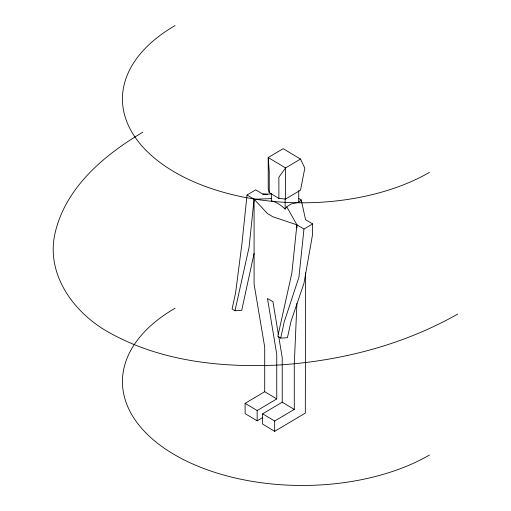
<?xml version="1.0" encoding="UTF-8"?>
<svg xmlns="http://www.w3.org/2000/svg" width="511" height="511" viewBox="0 0 511 511"><rect width="100%" height="100%" fill="white"/><g stroke="black" fill="none" stroke-linecap="round" stroke-linejoin="round"><path stroke-width="0.77" d="M267.457 194.461L262.737 194.084L255.685 189.862L247.03 195.004L241.997 243.147L235.609 292.803L232.083 309.021L234.983 310.752L241.709 310.369L254.088 253.45M247.03 195.004L254.088 199.226L249.055 247.369L234.983 310.752M301.247 202.375L301.247 199.999L298.737 202.254L291.053 204.004L286.78 206.827L296.91 224.84L291.877 272.983L277.805 336.372L280.699 338.103L287.431 337.714L290.957 321.502L303.962 283.286L312.617 234.185L312.617 223.92L305.559 219.698L301.247 199.999L298.513 198.357M312.617 223.92L303.962 229.056L298.929 277.205L284.231 321.885L280.699 338.103M271.36 193.682L271.36 200.829A33.956 19.258 60.9 0 1 285.157 209.088L286.78 206.827M142.754 132.24C103.184 155.58 63.556 189.249 54.358 236.536C47.044 277.326 75.743 314.45 109.993 332.993C160.575 361.079 220.107 367.652 277.071 365.116C339.949 361.258 402.7 345.251 457.715 314.08M300.519 159.055L285.572 167.927L278.878 177.202L278.878 198.421L285.572 199.041L300.519 190.169L304.818 168.113L300.519 159.055L283.158 148.669L268.218 157.541L268.218 188.661L269.233 192.653L278.878 198.421M262.603 417.589L257.161 420.828L245.108 413.616L245.108 403.351L264.704 391.713L264.704 347.097L254.088 284.142L254.088 199.226L271.398 198.626M257.161 420.828L257.161 410.563L276.751 398.925L276.751 354.302L267.47 298.456L272.944 301.733L278.431 334.762M305.559 272.855L305.322 413.105L274.682 431.31L262.628 424.098L262.628 413.833L282.225 402.195L282.225 357.572L278.693 336.34M274.682 431.31L274.682 421.038L294.272 409.4L294.272 364.784L296.91 303.464M262.737 194.084L271.456 194.052M303.962 229.056L296.91 224.84L272.944 216.811L267.47 213.541L254.088 199.226M264.704 391.713L276.751 398.925M282.225 402.195L294.272 409.4M245.108 403.351L257.161 410.563M262.628 413.833L274.682 421.038M298.737 190.648L298.737 202.254M296.91 224.84L296.91 228.027M285.572 199.041L285.572 167.927L268.218 157.541L269.233 171.428L269.233 192.653M285.157 198.76L285.157 209.088M429.457 172.386A179.84 103.829 0 0 1 175.12 172.386A179.84 103.829 0 0 1 175.12 25.55M429.457 455.058A179.84 103.829 0 0 1 175.12 455.058A179.84 103.829 0 0 1 175.12 308.216"/></g></svg>
